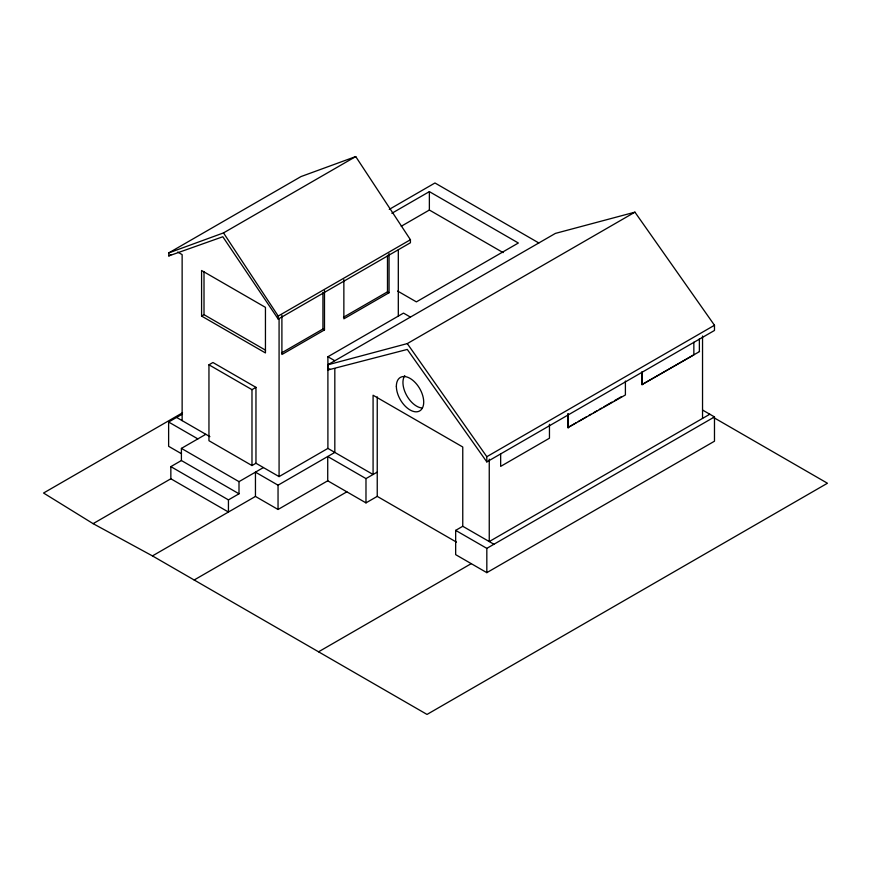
<?xml version="1.0" encoding="UTF-8"?>
<svg xmlns="http://www.w3.org/2000/svg" width="871" height="871" viewBox="0 0 871 871"><rect width="100%" height="100%" fill="white"/><g stroke="black" fill="none" stroke-linecap="round" stroke-linejoin="round"><path stroke-width="1.31" d="M168.8 252.895L301.018 176.563L355.727 156.573L410.426 239.732L410.426 242.759L278.219 319.091L222.813 236.749L168.8 255.922L168.8 252.895L223.509 232.905L355.727 156.573M168.8 255.922L171.032 254.637M201.582 316.064L265.448 352.94L265.448 307.365L201.582 270.489L201.582 316.064L204.01 314.671L265.546 350.196M389.261 209.378L434.967 182.986L538.833 242.965M391.863 213.286L429.37 191.631L518.354 243.009L416.382 301.878L397.655 291.066M401.237 226.264L429.37 210.031L503.133 252.612M278.219 319.091L278.219 316.064L410.426 239.732M255.965 463.252L251.98 465.55L208.953 440.715L208.953 364.807L212.938 362.51L255.965 387.355L255.965 463.252L279.079 476.6L327.899 448.413L373.082 474.499L373.082 395.227L462.762 446.997L462.762 526.28L493.922 544.266M281.496 352.94L322.934 329.02L324.491 329.913L324.491 290.685M343.468 317.251L387.486 291.839L389.054 292.732L389.054 253.559M324.491 329.913L281.899 354.508L281.899 315.28M389.054 292.732L343.86 318.83L343.86 279.645M182.529 412.8L43.55 493.03L93.121 523.656L152.447 555.905L427.019 714.427L827.45 483.242L713.349 417.361M181.484 453.726L168.626 446.311L168.626 422.021L182.475 414.03M208.953 364.807L251.98 389.653L255.965 387.355M327.899 448.413L327.899 356.751L403.502 313.103L410.426 317.098M181.408 448.391L239.002 481.652L239.002 493.792L181.408 460.53L181.408 448.391L205.817 434.302M327.725 364.84L555.382 233.406L634.937 212.165L714.481 325.264L714.481 330.457L486.824 461.902L407.28 349.434L327.725 370.044L327.725 364.84L407.28 343.599L634.937 212.165M327.725 370.044L329.761 368.869M93.121 523.656L170.847 478.778L170.847 466.627L181.408 460.53M239.002 481.652L263.412 467.553M170.847 466.627L228.442 499.889L239.002 493.792M152.447 555.905L255.453 496.437L278.045 509.481L327.725 480.792L365.983 502.883L377.241 496.383L456.437 542.11M255.453 496.437L255.453 472.158L278.045 485.191L334.823 452.408L334.823 368.651M327.725 480.792L327.725 456.513L365.983 478.593L377.241 472.104M194.168 579.988L346.854 491.832M486.824 461.902L486.824 456.698L714.481 325.264M642.003 371.928L642.003 384.59L699.544 351.568M567.838 413.681L567.838 427.607L575.992 422.903M578.311 421.553L586.466 416.85M588.796 415.511L591.126 414.161M593.445 412.821L596.94 410.796M599.27 409.457L601.6 408.118M603.93 406.768L612.073 402.064M614.403 400.714L621.393 396.686M642.003 384.59L693.849 354.856L693.849 342.194M567.838 427.607L625.4 394.966L625.4 381.041M702.788 410.176L714.481 416.926L714.481 441.205L486.824 572.65L455.664 554.653L455.664 530.374L462.762 526.28M709.811 414.226L489.252 541.566L489.252 459.159M455.664 530.374L486.824 548.36L714.481 416.926M318.557 651.802L471.244 563.646M177.706 252.067L182.137 254.626L182.137 420.628M327.899 356.751L334.823 360.746M176.595 417.427L209.889 436.654M168.626 422.021L197.859 438.897M170.847 478.778L228.442 512.028L228.442 499.889M407.28 343.599L486.824 456.698M223.509 232.905L278.219 316.064M702.538 336.01L702.538 418.428M699.369 338.808L699.369 351.459M642.177 372.026L642.177 384.688M568.36 413.975L568.36 427.901M549.459 424.286L549.459 438.211L500.662 466.388L500.662 453.726M486.824 548.36L486.824 572.65M429.37 191.631L429.37 210.031M398.308 249.868L398.308 316.097M387.486 255.355L387.486 291.839M377.241 396.86L377.241 496.383M365.983 478.593L365.983 502.883M322.934 292.493L322.934 329.02M279.079 318.764L279.079 476.6M278.045 485.191L278.045 509.481M251.98 389.653L251.98 465.55M204.01 271.774L204.01 314.671M422.402 408.031A19.347 11.171 60 0 1 406.539 395.227A19.347 11.171 60 0 1 404.775 375.641M396.359 386.278A19.347 11.171 60 0 0 416.882 411.798A19.347 11.171 60 0 0 416.882 384.449A19.347 11.171 60 0 0 396.359 386.278"/></g></svg>
